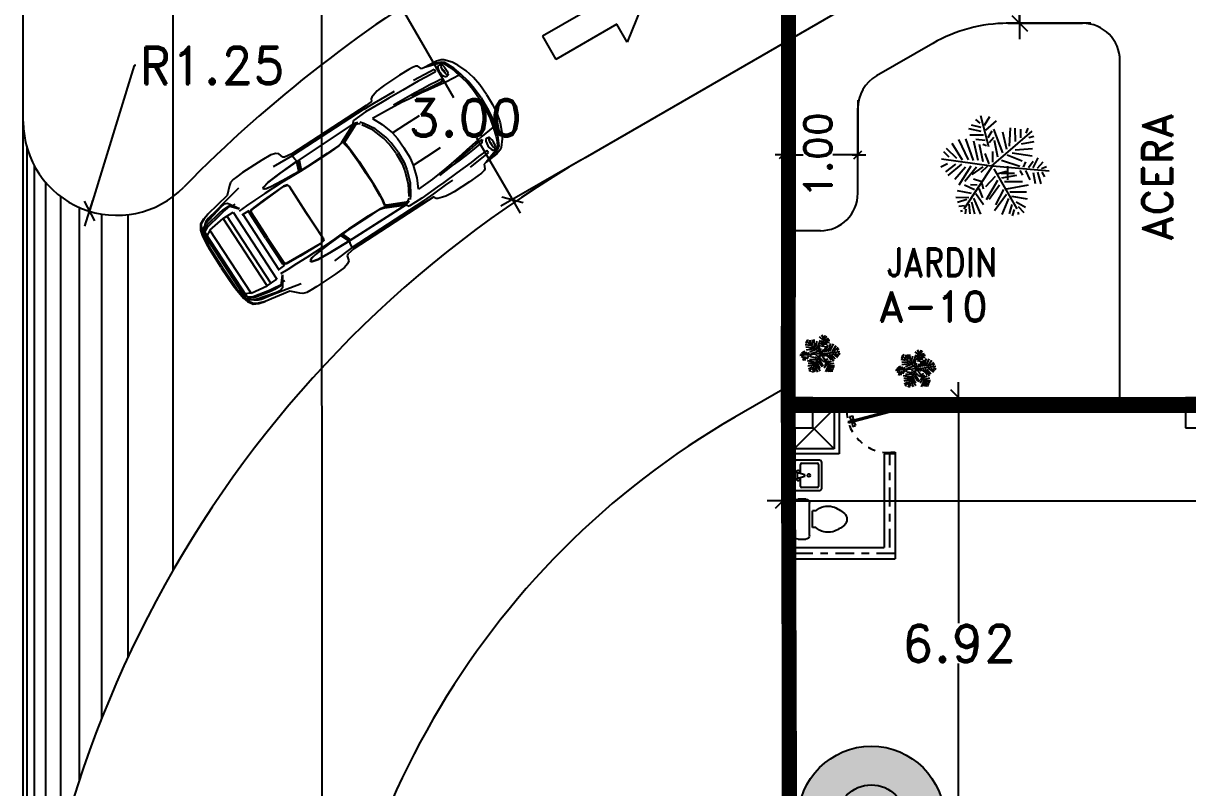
# Model space of a CAD drawing. Header units: millimetres. Extents: x 1590 to 1932, y -48 to 167.
# Drawn here: x 1620.59 to 1636.14, y 45.38 to 55.59 of the extents above; entities that cross this region are included whole.
import ezdxf

# ---------------------------------------------------------------- set-up
doc = ezdxf.new("R2010")
doc.units = ezdxf.units.MM
doc.header["$LTSCALE"] = 0.1
doc.header["$MEASUREMENT"] = 0
doc.header["$PDMODE"] = 35
doc.header["$PDSIZE"] = 0.75
doc.linetypes.add('CENTERX2', pattern=[4, 2.5, -0.5, 0.5, -0.5])
doc.linetypes.add('HIDDEN2', pattern=[0.1875, 0.125, -0.0625])
doc.layers.get('0').update_dxf_attribs({"linetype": 'CONTINUOUS'})
doc.layers.get('DEFPOINTS').update_dxf_attribs({"linetype": 'CONTINUOUS'})
for name, color, linetype in [('A-FURN-PLNT', 1, 'CONTINUOUS'), ('C-PRKG-CARS', 1, 'CONTINUOUS'), ('CABLEADO', 172, 'CONTINUOUS'), ('CALLES', 3, 'CONTINUOUS'), ('CAMARAS', 253, 'CONTINUOUS'), ('P-FIXT', 1, 'CONTINUOUS'), ('PARED', 4, 'CONTINUOUS'), ('PAREDES', 3, 'CONTINUOUS'), ('TERRENO', 4, 'CONTINUOUS'), ('TEXT', 3, 'CONTINUOUS')]:
    doc.layers.add(name, color=color, linetype=linetype)
doc.styles.add('ATT', font='txt')
doc.styles.add('ROMAND', font='romand.shx')
doc.dimstyles.new('URBA', dxfattribs={"dimtxt": 20, "dimasz": 0.5, "dimexe": 1.25, "dimexo": 0.63, "dimgap": 0.63, "dimtad": 0, "dimtih": 1, "dimtoh": 1, "dimzin": 1, "dimdsep": 46, "dimtxsty": 'ROMAND', "dimcen": 2.5, "dimclrd": 1, "dimclre": 1, "dimclrt": 3, "dimadec": 0, "dimazin": 0, "dimtfac": 1, "dimtmove": 0, "dimatfit": 3, "dimfxl": 1, "dimtvp": 1, "dimtolj": 1, "dimtzin": 1, "dimarcsym": 0})

# ---------------------------------------------------------------- blocks, each defined once
blk = doc.blocks.new('UTP1$0$DIMBLOCK')
at = {"color": 1}
blk.add_line((-7.5, 0), (10.5, 0), dxfattribs=at)
at = {"color": 4}
blk.add_line((-5.25, -5.25), (5.25, 5.25), dxfattribs=at)
blk = doc.blocks.new('*D123')
at = {"layer": 'DEFPOINTS', "color": 0, "linetype": 'Continuous', "transparency": 16777216}
for p in [(1630.736, 54.57), (1631.736, 54.57), (1630.736, 53.831)]:
    blk.add_point(p, dxfattribs=at)
at = {"layer": 'PAREDES', "color": 1, "linetype": 'Continuous', "transparency": 16777216}
for p, q in [((1630.736, 54.56), (1630.736, 53.821)), ((1631.736, 54.56), (1631.736, 53.821)), ((1630.746, 53.831), (1631.005, 53.831)), ((1631.726, 53.831), (1631.4, 53.831))]:
    blk.add_line(p, q, dxfattribs=at)
at = {"layer": 'PAREDES', "color": 1, "linetype": 'Continuous', "transparency": 16777216, "xscale": 0.01, "yscale": 0.01, "zscale": 0.01, "rotation": 180}
blk.add_blockref('UTP1$0$DIMBLOCK', (1630.736, 53.831), dxfattribs=at)
at = {"layer": 'PAREDES', "color": 1, "linetype": 'Continuous', "transparency": 16777216, "xscale": 0.01, "yscale": 0.01, "zscale": 0.01}
blk.add_blockref('UTP1$0$DIMBLOCK', (1631.736, 53.831), dxfattribs=at)
at = {"layer": 'PAREDES', "color": 2, "linetype": 'Continuous', "transparency": 16777216, "insert": (1631.202, 53.831), "char_height": 0.375, "attachment_point": 5, "rotation": 90, "style": 'ROMAND'}
blk.add_mtext('\\A1;1.00', dxfattribs=at)
blk = doc.blocks.new('*D256')
at = {"color": 1, "linetype": 'Continuous', "transparency": 16777216}
for p, q in [((1622.074, 55.023), (1621.48, 53.098)), ((1622.094, 55.023), (1622.074, 55.023))]:
    blk.add_line(p, q, dxfattribs=at)
at = {"layer": 'DEFPOINTS', "color": 0, "linetype": 'Continuous', "transparency": 16777216}
for p in [(1621.843, 54.273), (1621.474, 53.079)]:
    blk.add_point(p, dxfattribs=at)
at = {"color": 1, "linetype": 'Continuous', "transparency": 16777216, "xscale": 0.02, "yscale": 0.02, "zscale": 0.02, "rotation": 252.8664262712507}
blk.add_blockref('UTP1$0$DIMBLOCK', (1621.474, 53.079), dxfattribs=at)
at = {"color": 3, "linetype": 'Continuous', "transparency": 16777216, "insert": (1623.114, 55.023), "char_height": 0.5, "attachment_point": 5, "style": 'ROMAND'}
blk.add_mtext('\\A1;R1.25', dxfattribs=at)
blk = doc.blocks.new('02PCAR09')
at = {"color": 0, "linetype": 'ByBlock'}
for p, q in [((-139.39, 33.77), (-143.26, 30.05)), ((-138.14, 34.83), (-139.39, 33.77)), ((-136.04, 35.43), (-138.14, 34.83)), ((-133.57, 35.58), (-136.04, 35.43)), ((-129.86, 35.7), (-133.57, 35.58)), ((-117.88, 35.7), (-129.86, 35.7)), ((-112.33, 35.34), (-117.88, 35.7)), ((-109.85, 34.59), (-112.33, 35.34)), ((-108.47, 33.6), (-109.85, 34.59)), ((-107.73, 30.95), (-108.47, 33.6)), ((-107, 30.43), (-107.73, 30.95)), ((-52.16, 31.23), (-52.64, 29.95)), ((-51.29, 31.76), (-52.16, 31.23)), ((-48.85, 32.53), (-51.29, 31.76)), ((-47.09, 33.02), (-48.85, 32.53)), ((-44.85, 33.29), (-47.09, 33.02)), ((-42.26, 33.45), (-44.85, 33.29)), ((-32.75, 33.53), (-42.26, 33.45)), ((-27.18, 33.31), (-32.75, 33.53)), ((-24.96, 33.14), (-27.18, 33.31)), ((-22.98, 32.83), (-24.96, 33.14)), ((-22.13, 32.24), (-22.98, 32.83)), ((-21.22, 30), (-22.13, 32.24)), ((-164.79, 22.49), (-162.98, 25.22)), ((-162.81, 24.98), (-164.42, 22.49)), ((-162.98, 25.22), (-160.29, 26.5)), ((-160.49, 26.23), (-162.81, 24.98)), ((-159.78, 24.91), (-161.5, 23.73)), ((-149.39, 26.87), (-160.88, 23.8)), ((-151.85, 24.65), (-160.77, 22.81)), ((-157.04, 27.42), (-160.49, 26.23)), ((-160.29, 26.5), (-157.04, 27.42)), ((-157.91, 25.53), (-159.78, 24.91)), ((-157.91, 25.01), (-159.78, 24.24)), ((-152.81, 26.43), (-157.91, 25.53)), ((-153.83, 25.85), (-157.91, 25.01)), ((-143.26, 30.05), (-157.04, 27.42)), ((-153.47, 26.28), (-153.83, 25.85)), ((-146.25, 27.9), (-152.81, 26.43)), ((-149.51, 24.91), (-151.85, 24.65)), ((-145.43, 25.03), (-149.51, 24.91)), ((-149.51, 24.04), (-145.43, 24.53)), ((-147.04, 27.13), (-149.39, 26.87)), ((-145.43, 26.52), (-147.04, 27.13)), ((-136.16, 30.07), (-146.25, 27.9)), ((-141.73, 20.71), (-145.43, 26.52)), ((-145.43, 25.03), (-141.73, 20.73)), ((-145.43, 24.53), (-145.43, 25.03)), ((-121.6, 24.01), (-113.44, 24.57)), ((-121.58, 24.14), (-113.44, 24.69)), ((-103.18, 28.82), (-114.79, 29.59)), ((-113.44, 24.69), (-102.68, 25.08)), ((-113.44, 24.57), (-102.68, 24.96)), ((-102.8, 29.76), (-107, 30.43)), ((-104.9, 20.03), (-102.9, 24.96)), ((-104.22, 19.99), (-102.17, 24.96)), ((-101.45, 24.96), (-103.47, 19.98)), ((-103.18, 28.82), (-102.8, 29.76)), ((-58.2, 28.79), (-103.18, 28.82)), ((-103.18, 28.09), (-103.18, 28.82)), ((-103.06, 26.7), (-103.18, 28.09)), ((-102.68, 25.44), (-103.06, 26.7)), ((-56.22, 29.83), (-102.8, 29.76)), ((-67.1, 25.44), (-102.68, 25.06)), ((-102.68, 25.08), (-102.68, 25.44)), ((-102.68, 24.94), (-67.65, 25.32)), ((-102.68, 25.06), (-102.68, 24.94)), ((-77.45, 20.66), (-68.24, 24.88)), ((-67.39, 24.89), (-76.59, 20.66)), ((-76.17, 20.52), (-66.86, 24.77)), ((-66.42, 25.2), (-67.39, 24.89)), ((-67.1, 25.46), (-66.11, 26.89)), ((-67.1, 25.54), (-67.1, 25.54)), ((-64.81, 24.72), (-67.1, 25.46)), ((-66.86, 24.77), (-65.78, 24.81)), ((-58.32, 27.06), (-66.11, 26.89)), ((-65.78, 24.81), (-64.81, 24.72)), ((-48.2, 26.63), (-58.32, 27.06)), ((-58.2, 28.77), (-51.78, 28.55)), ((-52.64, 29.95), (-56.22, 29.83)), ((-51.78, 28.55), (-44.15, 28.14)), ((-44.15, 26.41), (-48.2, 26.63)), ((-44.15, 28.14), (-39.54, 27.93)), ((-35.6, 25.95), (-44.15, 26.41)), ((-26.33, 25.46), (-35.6, 25.95)), ((-28.03, 27.35), (-18.29, 26.45)), ((-21.41, 25.08), (-26.33, 25.46)), ((-16.03, 24.72), (-21.41, 25.08)), ((-19.65, 29.66), (-21.22, 30)), ((-12.48, 29.04), (-19.65, 29.78)), ((-12.79, 27.56), (-19.65, 29.66)), ((-18.29, 26.45), (-15.88, 26.19)), ((-13.04, 28.18), (-17.96, 29.55)), ((-15.88, 26.19), (-16.03, 24.72)), ((-14.12, 24.14), (-13.76, 25.41)), ((-13.76, 25.41), (-13.28, 26.26)), ((-13.28, 26.26), (-12.67, 26.55)), ((-10.59, 27.09), (-13.04, 28.18)), ((-10.26, 26.19), (-12.79, 27.56)), ((-12.67, 26.55), (-11.49, 26.19)), ((-10.14, 28.29), (-12.48, 29.04)), ((-12.22, 24.26), (-12.07, 25.22)), ((-12.07, 25.22), (-11.81, 25.93)), ((-11.81, 25.93), (-11.49, 26.19)), ((-11.49, 26.19), (-11.18, 25.93)), ((-11.18, 25.93), (-10.93, 25.22)), ((-10.93, 25.22), (-10.74, 24.13)), ((-9.43, 26.13), (-10.59, 27.09)), ((-8.9, 23.63), (-10.26, 26.19)), ((-8.78, 27.56), (-10.14, 28.29)), ((-6.9, 21.08), (-9.43, 26.13)), ((-5.94, 24.09), (-8.78, 27.56)), ((-166.21, 14.44), (-165.56, 19.69)), ((-165.19, 19.69), (-165.8, 14.82)), ((-165.56, 19.69), (-164.79, 22.49)), ((-164.42, 22.49), (-165.19, 19.69)), ((-163.6, 22.32), (-164.59, 21.21)), ((-163.6, 21.32), (-164.59, 20.71)), ((-164.59, -21.21), (-164.59, 21.21)), ((-160.88, 23.8), (-163.6, 22.32)), ((-160.77, 22.81), (-163.6, 21.32)), ((-163.6, 20.33), (-160.77, 21.82)), ((-163.6, 20.33), (-163.6, -20.33)), ((-163.6, 18.05), (-160.88, 19.53)), ((-161.5, 23.73), (-161.74, 23.33)), ((-160.77, 21.82), (-151.85, 23.66)), ((-160.77, 19.82), (-151.61, 21.07)), ((-160.77, 19.82), (-160.77, -19.82)), ((-159.78, 24.24), (-160.17, 23.99)), ((-151.85, 23.66), (-149.51, 24.04)), ((-151.61, 21.07), (-151.61, -21.07)), ((-151.61, 21.07), (-145.43, 21.07)), ((-149.26, 21.07), (-149.26, -21.19)), ((-145.43, -21.07), (-145.43, 21.07)), ((-142.39, 24.02), (-143.85, 23.95)), ((-137.77, 19.96), (-142.39, 19.75)), ((-132.34, 20.03), (-137.77, 19.96)), ((-126.04, 20.1), (-132.34, 20.03)), ((-115.78, 20.11), (-126.04, 20.1)), ((-125.42, 22.45), (-125.37, 22.96)), ((-125.08, 22.11), (-125.42, 22.45)), ((-125.37, 22.96), (-124.86, 23.34)), ((-125.15, 22.43), (-125.13, 22.84)), ((-124.89, 22.11), (-125.15, 22.43)), ((-125.13, 22.84), (-124.69, 23.22)), ((-124.01, 21.73), (-125.08, 22.11)), ((-123.84, 21.73), (-124.89, 22.11)), ((-124.86, 23.34), (-121.58, 24.14)), ((-124.69, 23.22), (-121.6, 24.01)), ((-121.62, 21.38), (-124.01, 21.73)), ((-121.62, 21.38), (-123.84, 21.73)), ((-118.22, 21.03), (-121.62, 21.38)), ((-112.19, 20.51), (-118.22, 21.03)), ((-108.37, 19.87), (-115.78, 20.11)), ((-108.37, 20.23), (-112.19, 20.51)), ((-104.22, 19.99), (-108.37, 20.23)), ((-104.27, 19.73), (-108.37, 19.87)), ((-99.56, 19.65), (-104.27, 19.73)), ((-99.52, 19.84), (-104.22, 19.99)), ((-87.11, 19.64), (-99.56, 19.65)), ((-87.11, 19.87), (-99.52, 19.84)), ((-82.86, 19.87), (-87.11, 19.87)), ((-82.86, 19.72), (-87.11, 19.64)), ((-79.67, 19.98), (-82.86, 19.87)), ((-79.63, 19.86), (-82.86, 19.72)), ((-79.67, 19.96), (-78.74, 20.2)), ((-77.89, 20.2), (-79.63, 19.86)), ((-78.74, 20.2), (-77.45, 20.66)), ((-77.21, 20.44), (-77.89, 20.2)), ((-76.59, 20.66), (-77.21, 20.44)), ((-76.95, 19.52), (-76.71, 20.25)), ((-76.73, 18.37), (-76.95, 19.52)), ((-76.42, 16.82), (-76.73, 18.37)), ((-76.71, 20.25), (-76.17, 20.52)), ((-76.22, 19.69), (-76.44, 19.24)), ((-76.44, 19.24), (-76.15, 18.22)), ((-75.65, 20.03), (-76.22, 19.69)), ((-66.4, 24.24), (-75.65, 20.03)), ((-65.14, 24.16), (-66.4, 24.24)), ((-64.13, 23.29), (-65.14, 24.16)), ((-62.4, 22.49), (-63.89, 24.21)), ((-60.22, 16.82), (-63.6, 22.49)), ((-58.97, 16.82), (-62.4, 22.49)), ((-57.13, 22.11), (-54.53, 16.8)), ((-48.2, 21.63), (-57.13, 22.11)), ((-39.78, 20.85), (-48.2, 21.63)), ((-39.78, 21.75), (-44.12, 22.11)), ((-35.6, 21.46), (-39.78, 21.75)), ((-35.6, 20.37), (-39.78, 20.85)), ((-31.38, 21.21), (-35.6, 21.46)), ((-28.21, 19.38), (-35.6, 20.37)), ((-33.48, 20.69), (-27.45, 19.99)), ((-26.79, 20.88), (-31.38, 21.21)), ((-24.62, 18.78), (-28.21, 19.38)), ((-27.45, 19.99), (-23.36, 19.5)), ((-22.2, 20.45), (-26.79, 20.88)), ((-17.01, 17.6), (-24.62, 18.78)), ((-23.36, 19.5), (-19.12, 18.97)), ((-18.2, 20.06), (-22.2, 20.45)), ((-19.12, 18.97), (-14.89, 18.51)), ((-16, 19.87), (-18.2, 20.06)), ((-14.89, 18.51), (-16, 19.87)), ((-14.22, 22.91), (-14.12, 24.14)), ((-14.12, 21.68), (-14.22, 22.91)), ((-13.76, 20.44), (-14.12, 21.68)), ((-13.28, 19.65), (-13.76, 20.44)), ((-12.67, 19.33), (-13.28, 19.65)), ((-11.49, 19.6), (-12.67, 19.33)), ((-12.31, 22.86), (-12.22, 24.26)), ((-12.24, 21.56), (-12.31, 22.86)), ((-12.04, 22.86), (-12.24, 21.56)), ((-12.07, 20.57), (-12.24, 21.58)), ((-12.22, 24.26), (-12.04, 22.86)), ((-11.81, 19.84), (-12.07, 20.57)), ((-11.49, 19.6), (-11.81, 19.84)), ((-11.18, 19.81), (-11.49, 19.6)), ((-10.93, 20.51), (-11.18, 19.81)), ((-10.74, 21.58), (-10.93, 20.51)), ((-10.74, 24.13), (-10.69, 22.86)), ((-10.69, 22.86), (-10.74, 21.58)), ((-7.91, 21.15), (-8.9, 23.63)), ((-6.56, 16.32), (-7.91, 21.15)), ((-5.57, 16.32), (-6.9, 21.08)), ((-4.27, 21.14), (-5.94, 24.09)), ((-2.17, 16.31), (-4.27, 21.14)), ((-166.35, 11.22), (-166.21, 14.44)), ((-165.8, 14.82), (-165.94, 11.59)), ((-138.14, 17.06), (-142.38, 17.26)), ((-141.73, 17.26), (-141.73, -17.16)), ((-138.66, 0), (-138.57, 15.9)), ((-138.57, 15.9), (-138.14, 17.06)), ((-137.9, 15.9), (-138.04, 8.28)), ((-137.51, 16.58), (-137.9, 15.9)), ((-137.56, 8.16), (-137.48, 15.78)), ((-136.98, 17.01), (-137.51, 16.58)), ((-137.48, 15.78), (-137.08, 16.44)), ((-137.08, 16.44), (-136.55, 16.78)), ((-128.55, 17.52), (-136.98, 17.01)), ((-136.55, 16.78), (-115.95, 17.82)), ((-115.76, 17.94), (-128.55, 17.52)), ((-115.95, 17.82), (-113.73, 17.36)), ((-113.56, 17.48), (-115.76, 17.94)), ((-113.73, 17.36), (-113.35, 15.95)), ((-113.2, 16.07), (-113.56, 17.48)), ((-113.4, -0.02), (-113.2, 16.07)), ((-113.35, 15.95), (-113.4, 0.02)), ((-76.1, 14.07), (-76.42, 16.82)), ((-76.15, 18.22), (-75.93, 16.82)), ((-76.1, 14.07), (-75.74, 7.15)), ((-75.93, 16.82), (-75.72, 13.98)), ((-75.72, 13.98), (-75.43, 7.15)), ((-60.22, 16.82), (-60.22, 16.82)), ((-58, 10.14), (-60.22, 16.82)), ((-56.75, 10.14), (-58.97, 16.82)), ((-54.53, 16.8), (-52.55, 10.14)), ((-13.95, 17.11), (-17.01, 17.6)), ((-6.56, 16.32), (-13.95, 17.11)), ((-5.26, 11.13), (-6.56, 16.32)), ((-4.27, 11.13), (-5.57, 16.32)), ((-0.87, 11.13), (-2.17, 16.31)), ((-166.57, 0.02), (-166.35, 11.22)), ((-165.94, 11.59), (-166.08, 0)), ((-138.04, 8.28), (-138.04, 0)), ((-137.56, 0), (-137.56, 8.16)), ((-75.74, 7.15), (-75.77, 0)), ((-75.43, 7.15), (-75.4, 0)), ((-57.13, 6.18), (-58, 10.14)), ((-56.89, 0), (-57.13, 6.18)), ((-55.9, 6.18), (-56.75, 10.14)), ((-55.64, 0), (-55.9, 6.18)), ((-52.55, 10.14), (-44.12, 10.09)), ((-52.55, 10.14), (-51.92, 6.18)), ((-51.92, 6.18), (-51.68, 0)), ((-44.12, 10.09), (-35.6, 10.09)), ((-4.7, 6.2), (-5.26, 11.13)), ((-4.39, 0), (-4.7, 6.2)), ((-3.7, 6.2), (-4.27, 11.13)), ((-3.4, 0), (-3.7, 6.2)), ((-0.31, 6.18), (-0.87, 11.13)), ((0, 0), (-0.31, 6.18)), ((-165.94, -11.59), (-166.08, 0)), ((-138.66, 0), (-138.57, -15.9)), ((-138.04, -8.28), (-138.04, 0)), ((-137.56, 0), (-137.56, -8.16)), ((-113.4, 0.02), (-113.2, -16.07)), ((-75.74, -7.15), (-75.77, 0)), ((-75.43, -7.15), (-75.4, 0)), ((-56.89, 0), (-57.13, -6.18)), ((-55.64, 0), (-55.9, -6.18)), ((-51.92, -6.18), (-51.68, 0)), ((-4.39, 0), (-4.7, -6.2)), ((-3.4, 0), (-3.7, -6.2)), ((0, 0), (-0.31, -6.18)), ((-166.57, -0.02), (-166.35, -11.22)), ((-113.35, -15.95), (-113.4, -0.02)), ((-166.35, -11.22), (-166.21, -14.44)), ((-165.8, -14.82), (-165.94, -11.59)), ((-137.9, -15.9), (-138.04, -8.28)), ((-137.56, -8.16), (-137.48, -15.78)), ((-76.1, -14.07), (-75.74, -7.15)), ((-75.72, -13.98), (-75.43, -7.15)), ((-58, -10.14), (-60.22, -16.82)), ((-56.75, -10.14), (-58.97, -16.82)), ((-57.13, -6.18), (-58, -10.14)), ((-55.9, -6.18), (-56.75, -10.14)), ((-54.53, -16.8), (-52.55, -10.14)), ((-52.55, -10.14), (-51.92, -6.18)), ((-52.55, -10.14), (-44.12, -10.09)), ((-44.12, -10.09), (-35.6, -10.09)), ((-5.26, -11.13), (-6.56, -16.32)), ((-4.27, -11.13), (-5.57, -16.32)), ((-4.7, -6.2), (-5.26, -11.13)), ((-3.7, -6.2), (-4.27, -11.13)), ((-0.87, -11.13), (-2.17, -16.31)), ((-0.31, -6.18), (-0.87, -11.13)), ((-166.21, -14.44), (-165.56, -19.69)), ((-165.19, -19.69), (-165.8, -14.82)), ((-163.6, -18.05), (-160.88, -19.53)), ((-138.14, -17.06), (-142.38, -17.26)), ((-138.57, -15.9), (-138.14, -17.06)), ((-137.51, -16.58), (-137.9, -15.9)), ((-136.98, -17.01), (-137.51, -16.58)), ((-137.48, -15.78), (-137.08, -16.44)), ((-137.08, -16.44), (-136.55, -16.78)), ((-128.55, -17.52), (-136.98, -17.01)), ((-136.55, -16.78), (-115.95, -17.82)), ((-115.76, -17.94), (-128.55, -17.52)), ((-115.95, -17.82), (-113.73, -17.36)), ((-113.56, -17.48), (-115.76, -17.94)), ((-113.73, -17.36), (-113.35, -15.95)), ((-113.2, -16.07), (-113.56, -17.48)), ((-76.42, -16.82), (-76.73, -18.37)), ((-76.44, -19.24), (-76.15, -18.22)), ((-76.1, -14.07), (-76.42, -16.82)), ((-76.15, -18.22), (-75.93, -16.82)), ((-75.93, -16.82), (-75.72, -13.98)), ((-60.22, -16.82), (-63.6, -22.49)), ((-58.97, -16.82), (-62.4, -22.49)), ((-60.22, -16.82), (-60.22, -16.82)), ((-57.13, -22.11), (-54.53, -16.8)), ((-17.01, -17.6), (-24.62, -18.78)), ((-13.95, -17.11), (-17.01, -17.6)), ((-6.56, -16.32), (-13.95, -17.11)), ((-6.56, -16.32), (-7.91, -21.15)), ((-5.57, -16.32), (-6.9, -21.08)), ((-2.17, -16.31), (-4.27, -21.14)), ((-165.56, -19.69), (-164.79, -22.49)), ((-164.42, -22.49), (-165.19, -19.69)), ((-164.79, -22.49), (-162.98, -25.22)), ((-163.6, -21.32), (-164.59, -20.71)), ((-163.6, -22.32), (-164.59, -21.21)), ((-162.81, -24.98), (-164.42, -22.49)), ((-163.6, -20.33), (-160.77, -21.82)), ((-160.77, -22.81), (-163.6, -21.32)), ((-160.88, -23.8), (-163.6, -22.32)), ((-161.5, -23.73), (-161.74, -23.33)), ((-159.78, -24.91), (-161.5, -23.73)), ((-149.39, -26.87), (-160.88, -23.8)), ((-160.77, -19.82), (-151.61, -21.07)), ((-160.77, -21.82), (-151.85, -23.66)), ((-151.85, -24.65), (-160.77, -22.81)), ((-159.78, -24.24), (-160.17, -23.99)), ((-157.91, -25.01), (-159.78, -24.24)), ((-151.85, -23.66), (-149.51, -24.04)), ((-151.61, -21.07), (-145.43, -21.07)), ((-149.51, -24.04), (-145.43, -24.53)), ((-141.73, -20.71), (-145.43, -26.52)), ((-145.43, -25.03), (-141.73, -20.73)), ((-142.39, -24.02), (-143.85, -23.95)), ((-137.77, -19.96), (-142.39, -19.75)), ((-132.34, -20.03), (-137.77, -19.96)), ((-126.04, -20.1), (-132.34, -20.03)), ((-115.78, -20.11), (-126.04, -20.1)), ((-125.08, -22.11), (-125.42, -22.45)), ((-125.42, -22.45), (-125.37, -22.96)), ((-125.37, -22.96), (-124.86, -23.34)), ((-124.89, -22.11), (-125.15, -22.43)), ((-125.15, -22.43), (-125.13, -22.84)), ((-125.13, -22.84), (-124.69, -23.22)), ((-124.01, -21.73), (-125.08, -22.11)), ((-123.84, -21.73), (-124.89, -22.11)), ((-124.86, -23.34), (-121.58, -24.14)), ((-124.69, -23.22), (-121.6, -24.01)), ((-121.62, -21.38), (-124.01, -21.73)), ((-121.62, -21.38), (-123.84, -21.73)), ((-118.22, -21.03), (-121.62, -21.38)), ((-121.6, -24.01), (-113.44, -24.57)), ((-121.58, -24.14), (-113.44, -24.69)), ((-112.19, -20.51), (-118.22, -21.03)), ((-108.37, -19.87), (-115.78, -20.11)), ((-108.37, -20.23), (-112.19, -20.51)), ((-104.27, -19.73), (-108.37, -19.87)), ((-104.22, -19.99), (-108.37, -20.23)), ((-104.9, -20.03), (-102.9, -24.96)), ((-99.56, -19.65), (-104.27, -19.73)), ((-99.52, -19.84), (-104.22, -19.99)), ((-104.22, -19.99), (-102.17, -24.96)), ((-101.45, -24.96), (-103.47, -19.98)), ((-87.11, -19.64), (-99.56, -19.65)), ((-87.11, -19.87), (-99.52, -19.84)), ((-82.86, -19.72), (-87.11, -19.64)), ((-82.86, -19.87), (-87.11, -19.87)), ((-79.63, -19.86), (-82.86, -19.72)), ((-79.67, -19.98), (-82.86, -19.87)), ((-79.67, -19.96), (-78.74, -20.2)), ((-77.89, -20.2), (-79.63, -19.86)), ((-78.74, -20.2), (-77.45, -20.66)), ((-77.21, -20.44), (-77.89, -20.2)), ((-77.45, -20.66), (-68.24, -24.88)), ((-76.59, -20.66), (-77.21, -20.44)), ((-76.73, -18.37), (-76.95, -19.52)), ((-76.95, -19.52), (-76.71, -20.25)), ((-76.71, -20.25), (-76.17, -20.52)), ((-67.39, -24.89), (-76.59, -20.66)), ((-76.22, -19.69), (-76.44, -19.24)), ((-75.65, -20.03), (-76.22, -19.69)), ((-76.17, -20.52), (-66.86, -24.77)), ((-66.4, -24.24), (-75.65, -20.03)), ((-65.14, -24.16), (-66.4, -24.24)), ((-64.13, -23.29), (-65.14, -24.16)), ((-62.4, -22.49), (-63.89, -24.21)), ((-48.2, -21.63), (-57.13, -22.11)), ((-39.78, -20.85), (-48.2, -21.63)), ((-39.78, -21.75), (-44.12, -22.11)), ((-35.6, -20.37), (-39.78, -20.85)), ((-35.6, -21.46), (-39.78, -21.75)), ((-28.21, -19.38), (-35.6, -20.37)), ((-31.38, -21.21), (-35.6, -21.46)), ((-33.48, -20.69), (-27.45, -19.99)), ((-26.79, -20.88), (-31.38, -21.21)), ((-24.62, -18.78), (-28.21, -19.38)), ((-27.45, -19.99), (-23.36, -19.5)), ((-22.2, -20.45), (-26.79, -20.88)), ((-23.36, -19.5), (-19.12, -18.97)), ((-18.2, -20.06), (-22.2, -20.45)), ((-19.12, -18.97), (-14.89, -18.51)), ((-16, -19.87), (-18.2, -20.06)), ((-14.89, -18.51), (-16, -19.87)), ((-14.12, -21.68), (-14.22, -22.91)), ((-14.22, -22.91), (-14.12, -24.14)), ((-13.76, -20.44), (-14.12, -21.68)), ((-14.12, -24.14), (-13.76, -25.41)), ((-13.28, -19.65), (-13.76, -20.44)), ((-12.67, -19.33), (-13.28, -19.65)), ((-11.49, -19.6), (-12.67, -19.33)), ((-12.24, -21.56), (-12.31, -22.86)), ((-12.31, -22.86), (-12.22, -24.26)), ((-12.07, -20.57), (-12.24, -21.58)), ((-12.04, -22.86), (-12.24, -21.56)), ((-12.22, -24.26), (-12.04, -22.86)), ((-12.22, -24.26), (-12.07, -25.22)), ((-11.81, -19.84), (-12.07, -20.57)), ((-11.49, -19.6), (-11.81, -19.84)), ((-11.18, -19.81), (-11.49, -19.6)), ((-10.93, -20.51), (-11.18, -19.81)), ((-10.74, -21.58), (-10.93, -20.51)), ((-10.93, -25.22), (-10.74, -24.13)), ((-10.69, -22.86), (-10.74, -21.58)), ((-10.74, -24.13), (-10.69, -22.86)), ((-8.9, -23.63), (-10.26, -26.19)), ((-6.9, -21.08), (-9.43, -26.13)), ((-7.91, -21.15), (-8.9, -23.63)), ((-5.94, -24.09), (-8.78, -27.56)), ((-4.27, -21.14), (-5.94, -24.09)), ((-162.98, -25.22), (-160.29, -26.5)), ((-160.49, -26.23), (-162.81, -24.98)), ((-157.04, -27.42), (-160.49, -26.23)), ((-160.29, -26.5), (-157.04, -27.42)), ((-157.91, -25.53), (-159.78, -24.91)), ((-153.83, -25.85), (-157.91, -25.01)), ((-152.81, -26.43), (-157.91, -25.53)), ((-143.26, -30.05), (-157.04, -27.42)), ((-153.47, -26.28), (-153.83, -25.85)), ((-146.25, -27.9), (-152.81, -26.43)), ((-149.51, -24.91), (-151.85, -24.65)), ((-145.43, -25.03), (-149.51, -24.91)), ((-147.04, -27.13), (-149.39, -26.87)), ((-145.43, -26.52), (-147.04, -27.13)), ((-136.16, -30.07), (-146.25, -27.9)), ((-145.43, -24.53), (-145.43, -25.03)), ((-139.39, -33.77), (-143.26, -30.05)), ((-103.18, -28.82), (-114.79, -29.59)), ((-113.44, -24.57), (-102.68, -24.96)), ((-113.44, -24.69), (-102.68, -25.08)), ((-107, -30.43), (-107.73, -30.95)), ((-102.8, -29.76), (-107, -30.43)), ((-103.06, -26.7), (-103.18, -28.09)), ((-103.18, -28.09), (-103.18, -28.82)), ((-58.2, -28.79), (-103.18, -28.82)), ((-103.18, -28.82), (-102.8, -29.76)), ((-102.68, -25.44), (-103.06, -26.7)), ((-56.22, -29.83), (-102.8, -29.76)), ((-102.68, -25.06), (-102.68, -24.94)), ((-102.68, -24.94), (-67.65, -25.32)), ((-67.1, -25.44), (-102.68, -25.06)), ((-102.68, -25.08), (-102.68, -25.44)), ((-66.42, -25.2), (-67.39, -24.89)), ((-64.81, -24.72), (-67.1, -25.46)), ((-67.1, -25.46), (-66.11, -26.89)), ((-67.1, -25.54), (-67.1, -25.54)), ((-66.86, -24.77), (-65.78, -24.81)), ((-58.32, -27.06), (-66.11, -26.89)), ((-65.78, -24.81), (-64.81, -24.72)), ((-48.2, -26.63), (-58.32, -27.06)), ((-58.2, -28.77), (-51.78, -28.55)), ((-52.64, -29.95), (-56.22, -29.83)), ((-52.16, -31.23), (-52.64, -29.95)), ((-51.78, -28.55), (-44.15, -28.14)), ((-44.15, -26.41), (-48.2, -26.63)), ((-35.6, -25.95), (-44.15, -26.41)), ((-44.15, -28.14), (-39.54, -27.93)), ((-26.33, -25.46), (-35.6, -25.95)), ((-28.03, -27.35), (-18.29, -26.45)), ((-21.41, -25.08), (-26.33, -25.46)), ((-21.22, -30), (-22.13, -32.24)), ((-16.03, -24.72), (-21.41, -25.08)), ((-19.65, -29.66), (-21.22, -30)), ((-12.79, -27.56), (-19.65, -29.66)), ((-12.48, -29.04), (-19.65, -29.78)), ((-18.29, -26.45), (-15.88, -26.19)), ((-13.04, -28.18), (-17.96, -29.55)), ((-15.88, -26.19), (-16.03, -24.72)), ((-13.76, -25.41), (-13.28, -26.26)), ((-13.28, -26.26), (-12.67, -26.55)), ((-10.59, -27.09), (-13.04, -28.18)), ((-10.26, -26.19), (-12.79, -27.56)), ((-12.67, -26.55), (-11.49, -26.19)), ((-10.14, -28.29), (-12.48, -29.04)), ((-12.07, -25.22), (-11.81, -25.93)), ((-11.81, -25.93), (-11.49, -26.19)), ((-11.49, -26.19), (-11.18, -25.93)), ((-11.18, -25.93), (-10.93, -25.22)), ((-9.43, -26.13), (-10.59, -27.09)), ((-8.78, -27.56), (-10.14, -28.29)), ((-138.14, -34.83), (-139.39, -33.77)), ((-136.04, -35.43), (-138.14, -34.83)), ((-133.57, -35.58), (-136.04, -35.43)), ((-129.86, -35.7), (-133.57, -35.58)), ((-117.88, -35.7), (-129.86, -35.7)), ((-112.33, -35.34), (-117.88, -35.7)), ((-109.85, -34.59), (-112.33, -35.34)), ((-108.47, -33.6), (-109.85, -34.59)), ((-107.73, -30.95), (-108.47, -33.6)), ((-51.29, -31.76), (-52.16, -31.23)), ((-48.85, -32.53), (-51.29, -31.76)), ((-47.09, -33.02), (-48.85, -32.53)), ((-44.85, -33.29), (-47.09, -33.02)), ((-42.26, -33.45), (-44.85, -33.29)), ((-32.75, -33.53), (-42.26, -33.45)), ((-27.18, -33.31), (-32.75, -33.53)), ((-24.96, -33.14), (-27.18, -33.31)), ((-22.98, -32.83), (-24.96, -33.14)), ((-22.13, -32.24), (-22.98, -32.83))]:
    blk.add_line(p, q, dxfattribs=at)
blk = doc.blocks.new('2')
at = {"color": 3, "linetype": 'ByBlock'}
for p, q in [((1.063, -0.026), (0.479, 0.431)), ((0.479, 0.431), (0.479, 0.152)), ((0.479, 0.152), (-0.461, 0.152)), ((-0.461, 0.152), (-0.461, -0.204)), ((1.063, -0.026), (0.479, -0.483)), ((0.479, -0.204), (-0.461, -0.204)), ((0.479, -0.483), (0.479, -0.204))]:
    blk.add_line(p, q, dxfattribs=at)
blk = doc.blocks.new('*D259')
at = {"color": 1, "linetype": 'Continuous', "transparency": 16777216}
for p, q in [((1632.428, 57.235), (1632.698, 57.235)), ((1632.698, 57.235), (1632.91, 56.491)), ((1633.738, 53.497), (1633.738, 53.677)), ((1633.648, 53.587), (1633.828, 53.587))]:
    blk.add_line(p, q, dxfattribs=at)
at = {"layer": 'DEFPOINTS', "color": 0, "linetype": 'Continuous', "transparency": 16777216}
for p in [(1632.915, 56.472), (1633.738, 53.587)]:
    blk.add_point(p, dxfattribs=at)
at = {"color": 1, "linetype": 'Continuous', "transparency": 16777216, "xscale": 0.02, "yscale": 0.02, "zscale": 0.02, "rotation": 285.9136728047223}
blk.add_blockref('UTP1$0$DIMBLOCK', (1632.915, 56.472), dxfattribs=at)
at = {"color": 2, "linetype": 'Continuous', "transparency": 16777216, "insert": (1631.658, 57.235), "char_height": 0.375, "attachment_point": 5, "style": 'ROMAND'}
blk.add_mtext('\\A1;R3.00', dxfattribs=at)
blk = doc.blocks.new('*D260')
at = {"color": 1, "linetype": 'Continuous', "transparency": 16777216}
for p, q in [((1634.847, 56.587), (1633.715, 56.587)), ((1633.895, 56.567), (1633.895, 56.285)), ((1633.895, 55.607), (1633.895, 55.87)), ((1634.847, 55.587), (1633.715, 55.587))]:
    blk.add_line(p, q, dxfattribs=at)
at = {"layer": 'DEFPOINTS', "color": 0, "linetype": 'Continuous', "transparency": 16777216}
for p in [(1634.91, 56.587), (1633.895, 55.587), (1634.91, 55.587)]:
    blk.add_point(p, dxfattribs=at)
at = {"color": 1, "linetype": 'Continuous', "transparency": 16777216, "xscale": 0.02, "yscale": 0.02, "zscale": 0.02}
for p, rotation in [((1633.895, 56.587), 90), ((1633.895, 55.587), 270)]:
    blk.add_blockref('UTP1$0$DIMBLOCK', p, dxfattribs=dict(at, rotation=rotation))
at = {"color": 2, "linetype": 'Continuous', "transparency": 16777216, "insert": (1633.895, 56.078), "char_height": 0.375, "attachment_point": 5, "style": 'ROMAND'}
blk.add_mtext('\\A1;1.00', dxfattribs=at)
blk = doc.blocks.new('*D262')
at = {"color": 1, "linetype": 'Continuous', "transparency": 16777216}
for p, q in [((1626.539, 56.358), (1625.469, 55.741)), ((1625.634, 55.813), (1626.338, 54.595)), ((1627.114, 53.25), (1626.65, 54.055)), ((1628.039, 53.76), (1626.969, 53.143))]:
    blk.add_line(p, q, dxfattribs=at)
at = {"layer": 'DEFPOINTS', "color": 0, "linetype": 'Continuous', "transparency": 16777216}
for p in [(1626.593, 56.39), (1625.624, 55.831), (1628.093, 53.792)]:
    blk.add_point(p, dxfattribs=at)
at = {"color": 1, "linetype": 'Continuous', "transparency": 16777216, "xscale": 0.02, "yscale": 0.02, "zscale": 0.02}
for p, rotation in [((1625.624, 55.831), 120.0000000000014), ((1627.124, 53.233), 300.0000000000014)]:
    blk.add_blockref('UTP1$0$DIMBLOCK', p, dxfattribs=dict(at, rotation=rotation))
at = {"color": 3, "linetype": 'Continuous', "transparency": 16777216, "insert": (1626.494, 54.325), "char_height": 0.5, "attachment_point": 5, "style": 'ROMAND'}
blk.add_mtext('\\A1;3.00', dxfattribs=at)
blk = doc.blocks.new('12PPLT13')
at = {"color": 0, "linetype": 'ByBlock'}
for p, q in [((0.072, 0.374), (-0.032, 0.463)), ((0.082, 0.423), (0.032, 0.506)), ((0.043, 0.216), (0.118, 0.512)), ((0.125, 0.441), (0.165, 0.477)), ((0.018, 0.032), (-0.372, 0.365)), ((-0.313, 0.348), (-0.334, 0.395)), ((-0.264, 0.301), (-0.264, 0.385)), ((-0.213, 0.267), (-0.209, 0.393)), ((-0.154, 0.223), (-0.166, 0.397)), ((-0.13, 0.192), (-0.091, 0.357)), ((-0.091, 0.16), (-0.004, 0.385)), ((0.05, 0.305), (0.011, 0.37)), ((0.114, 0.402), (0.206, 0.423)), ((0.114, 0.362), (0.232, 0.388)), ((-0.269, 0.244), (-0.391, 0.267)), ((-0.34, 0.304), (-0.387, 0.319)), ((-0.044, 0.117), (-0.012, 0.275)), ((0.039, 0.256), (-0.007, 0.309)), ((0.064, 0.226), (0.1, 0.238)), ((0.078, 0.277), (0.167, 0.287)), ((0.092, 0.327), (0.224, 0.327)), ((0.095, 0.074), (0.13, 0.239)), ((0.145, 0.085), (0.185, 0.271)), ((0.189, 0.085), (0.26, 0.294)), ((0.236, 0.093), (0.327, 0.286)), ((0.292, 0.089), (0.393, 0.247)), ((-0.209, 0.188), (-0.374, 0.2)), ((-0.181, 0.16), (-0.372, 0.13)), ((-0.134, 0.14), (-0.275, 0.084)), ((0.003, 0.07), (0.003, 0.172)), ((0.039, 0.054), (0.078, 0.153)), ((0.346, 0.104), (0.445, 0.2)), ((0.421, 0.117), (0.472, 0.168)), ((0.007, 0.034), (-0.532, -0.012)), ((-0.461, 0.009), (-0.508, 0.027)), ((-0.421, 0.013), (-0.475, 0.073)), ((-0.38, 0.017), (-0.429, 0.11)), ((-0.335, 0.019), (-0.382, 0.08)), ((-0.289, 0.021), (-0.311, 0.073)), ((-0.079, 0.089), (-0.252, 0.031)), ((-0.006, 0.006), (-0.224, -0.376)), ((0.007, 0.034), (0.279, -0.377)), ((0.018, 0.032), (0.492, 0.097)), ((0.055, 0.031), (0.118, -0.029)), ((0.098, 0.026), (0.204, -0.048)), ((0.161, 0.022), (0.271, -0.115)), ((0.213, 0.031), (0.327, -0.151)), ((0.264, 0.022), (0.367, -0.096)), ((0.303, 0.05), (0.433, -0.057)), ((0.361, 0.05), (0.457, -0.021)), ((0.436, 0.054), (0.5, 0.022)), ((-0.464, -0.026), (-0.49, -0.07)), ((-0.421, -0.026), (-0.454, -0.137)), ((-0.382, -0.03), (-0.4, -0.134)), ((-0.306, -0.009), (-0.35, -0.098)), ((-0.252, -0.011), (-0.278, -0.054)), ((-0.083, -0.08), (-0.224, -0.053)), ((-0.048, -0.037), (-0.126, -0.017)), ((-0.04, -0.104), (0.067, -0.289)), ((-0.019, -0.066), (0.075, -0.164)), ((0.12, -0.114), (0.189, -0.092)), ((-0.13, -0.183), (-0.335, -0.147)), ((-0.158, -0.214), (-0.316, -0.214)), ((-0.106, -0.115), (-0.28, -0.115)), ((-0.098, -0.19), (-0.02, -0.336)), ((-0.059, -0.151), (0.039, -0.286)), ((0.109, -0.131), (0.095, -0.185)), ((0.139, -0.18), (0.104, -0.269)), ((0.153, -0.15), (0.217, -0.147)), ((0.178, -0.194), (0.275, -0.148)), ((0.206, -0.23), (0.342, -0.202)), ((-0.173, -0.254), (-0.323, -0.28)), ((-0.217, -0.308), (-0.308, -0.359)), ((-0.177, -0.333), (-0.151, -0.423)), ((-0.145, -0.277), (-0.083, -0.43)), ((-0.126, -0.237), (-0.012, -0.395)), ((0.165, -0.23), (0.092, -0.334)), ((0.189, -0.273), (0.121, -0.427)), ((0.206, -0.308), (0.178, -0.423)), ((0.232, -0.33), (0.222, -0.423)), ((0.232, -0.269), (0.356, -0.266)), ((0.253, -0.287), (0.342, -0.316)), ((-0.237, -0.352), (-0.292, -0.411)), ((-0.233, -0.408), (-0.241, -0.43)), ((-0.201, -0.38), (-0.181, -0.443)), ((0.261, -0.377), (0.267, -0.423)), ((0.275, -0.348), (0.328, -0.352)), ((0.293, -0.395), (0.311, -0.401))]:
    blk.add_line(p, q, dxfattribs=at)
at = {"color": 0, "linetype": 'ByBlock', "style": 'ATT'}
for tag, p, flags in [('ITEM', (-1, -3.25), 3), ('ROOM_NUMBER', (-1, -4.583), 1)]:
    blk.add_attdef(tag, p, '', height=1, dxfattribs=dict(at, flags=flags))
blk = doc.blocks.new('*D305')
at = {"color": 1, "linetype": 'Continuous', "transparency": 16777216}
for p, q in [((1630.736, 50.124), (1630.736, 49.032)), ((1647.783, 50.124), (1647.783, 49.032)), ((1630.756, 49.212), (1638.019, 49.212)), ((1647.763, 49.212), (1640.011, 49.212))]:
    blk.add_line(p, q, dxfattribs=at)
at = {"layer": 'DEFPOINTS', "color": 0, "linetype": 'Continuous', "transparency": 16777216}
for p in [(1630.736, 50.187), (1647.783, 50.187), (1647.783, 49.212)]:
    blk.add_point(p, dxfattribs=at)
at = {"color": 1, "linetype": 'Continuous', "transparency": 16777216, "xscale": 0.02, "yscale": 0.02, "zscale": 0.02, "rotation": 180}
blk.add_blockref('UTP1$0$DIMBLOCK', (1630.736, 49.212), dxfattribs=at)
at = {"color": 1, "linetype": 'Continuous', "transparency": 16777216, "xscale": 0.02, "yscale": 0.02, "zscale": 0.02}
blk.add_blockref('UTP1$0$DIMBLOCK', (1647.783, 49.212), dxfattribs=at)
at = {"color": 3, "linetype": 'Continuous', "transparency": 16777216, "insert": (1639.015, 49.212), "char_height": 0.5, "attachment_point": 5, "style": 'ROMAND'}
blk.add_mtext('\\A1;17.05', dxfattribs=at)
blk = doc.blocks.new('*D306')
at = {"color": 1, "linetype": 'Continuous', "transparency": 16777216}
for p, q in [((1631.198, 50.587), (1633.261, 50.587)), ((1633.081, 50.567), (1633.081, 47.577)), ((1633.081, 43.685), (1633.081, 47.037)), ((1631.198, 43.665), (1633.261, 43.665))]:
    blk.add_line(p, q, dxfattribs=at)
at = {"layer": 'DEFPOINTS', "color": 0, "linetype": 'Continuous', "transparency": 16777216}
for p in [(1631.136, 50.587), (1631.136, 43.665), (1633.081, 43.665)]:
    blk.add_point(p, dxfattribs=at)
at = {"color": 1, "linetype": 'Continuous', "transparency": 16777216, "xscale": 0.02, "yscale": 0.02, "zscale": 0.02}
for p, rotation in [((1633.081, 50.587), 90), ((1633.081, 43.665), 270)]:
    blk.add_blockref('UTP1$0$DIMBLOCK', p, dxfattribs=dict(at, rotation=rotation))
at = {"color": 3, "linetype": 'Continuous', "transparency": 16777216, "insert": (1633.081, 47.307), "char_height": 0.5, "attachment_point": 5, "style": 'ROMAND'}
blk.add_mtext('\\A1;6.92', dxfattribs=at)
blk = doc.blocks.new('15PLAV06')
at = {"color": 0, "linetype": 'ByBlock'}
for p, q in [((0, 8.5), (0, -8.5)), ((16.5, 10), (1.5, 10)), ((4.75, 8), (15.25, 8)), ((18, -8.5), (18, 8.5)), ((2, -1.5), (2, 1.5)), ((7, 0.5), (3, 1.5)), ((4, 1.25), (4, 7.25)), ((7, -0.5), (7, 0.5)), ((16, 7.25), (16, -7.25)), ((3, -1.5), (7, -0.5)), ((4, -7.25), (4, -1.25)), ((1.5, -10), (16.5, -10)), ((15.25, -8), (4.75, -8))]:
    blk.add_line(p, q, dxfattribs=at)
for centre in [(2.5, 2.5), (9.5, 0), (2.5, -2.5)]:
    blk.add_circle(centre, 1, dxfattribs=at)
for centre, radius, start, end in [((1.5, 8.5), 1.5, 90, 180), ((4.75, 7.25), 0.75, 90, 180), ((15.25, 7.25), 0.75, 0, 90), ((16.5, 8.5), 1.5, 0, 90), ((4.75, -7.25), 0.75, 180, 270), ((15.25, -7.25), 0.75, 270, 0), ((1.5, -8.5), 1.5, 180, 270), ((16.5, -8.5), 1.5, 270, 0)]:
    blk.add_arc(centre, radius, start, end, dxfattribs=at)
at = {"color": 0, "linetype": 'ByBlock', "style": 'ATT'}
for tag, p, flags in [('ITEM', (0, -20), 3), ('ROOM_NUMBER', (0, -29), 1)]:
    blk.add_attdef(tag, p, '', height=6, dxfattribs=dict(at, flags=flags))
blk = doc.blocks.new('P-GIRO-D')
at = {"color": 2}
for p, q in [((-0.281, 1.048), (-0.31, 1.041)), ((-0.31, 1.041), (-0.069, 0.142)), ((-0.281, 1.048), (-0.04, 0.15)), ((-0.31, 0.963), (-0.389, 0.952)), ((-0.389, 0.952), (-0.371, 0.884)), ((-0.297, 0.915), (-0.371, 0.884)), ((-0.31, 0.963), (-0.297, 0.915)), ((-0.288, 0.958), (-0.307, 0.953)), ((-0.28, 0.929), (-0.299, 0.924)), ((-0.239, 0.971), (-0.259, 0.966)), ((-0.232, 0.942), (-0.251, 0.937)), ((-0.242, 0.981), (-0.167, 1.011)), ((-0.242, 0.981), (-0.229, 0.933)), ((-0.229, 0.933), (-0.149, 0.944)), ((-0.167, 1.011), (-0.149, 0.944)), ((-1, 0.15), (-0.97, 0.15)), ((-0.96, 0), (-1, 0)), ((-0.97, 0.15), (-0.97, 0.1)), ((-0.97, 0.1), (-0.96, 0.1)), ((-0.96, 0.1), (-0.96, 0)), ((-0.04, 0.15), (-0.069, 0.142)), ((-0.04, 0.1), (-0.04, 0)), ((-0.03, 0.1), (-0.04, 0.1)), ((-0.04, 0), (0, 0)), ((-0.03, 0.15), (-0.03, 0.1)), ((0, 0.15), (-0.03, 0.15))]:
    blk.add_line(p, q, dxfattribs=at)
at = {"color": 1, "linetype": 'HIDDEN2'}
blk.add_line((-0.03, 0.15), (-0.03, 1.08), dxfattribs=at)
blk.add_arc((-0.04, 0.15), 0.93, 89.3839, 180, dxfattribs=at)
blk = doc.blocks.new('15PTOI01')
at = {"color": 0, "linetype": 'ByBlock'}
for p, q in [((0, -8.5), (0, 8.5)), ((2, 10.5), (6, 10.5)), ((8, 8.5), (8, -8.5)), ((9.5, 4.375), (9.5, -4.375)), ((11.25, 4.375), (9.5, 4.375)), ((11.25, -4.375), (9.5, -4.375)), ((6, -10.5), (2, -10.5))]:
    blk.add_line(p, q, dxfattribs=at)
for centre, radius, start, end in [((2, 8.5), 2, 90, 180), ((6, 8.5), 2, 0, 90), ((17.766404, -2.827313), 9.712715, 75.184599, 132.137709), ((13.6875, -12.03125), 19.717859, 49.950272, 70.559965), ((23.458333, 0), 4.229167, 313.602819, 46.397181), ((17.766404, 2.827313), 9.712715, 227.862291, 284.815401), ((13.6875, 12.03125), 19.717859, 289.440035, 310.049728), ((2, -8.5), 2, 180, 270), ((6, -8.5), 2, 270, 0)]:
    blk.add_arc(centre, radius, start, end, dxfattribs=at)
at = {"color": 0, "linetype": 'ByBlock', "style": 'ATT'}
for tag, p, flags in [('ITEM', (0, -23), 3), ('ROOM_NUMBER', (0, -32), 1)]:
    blk.add_attdef(tag, p, '', height=6, dxfattribs=dict(at, flags=flags))
blk = doc.blocks.new('ss1')
at = {"layer": 'P-FIXT', "xscale": 0.0254, "yscale": 0.0254, "zscale": 0.0254}
blk.add_blockref('15PTOI01', (17.719, 12.528), dxfattribs=at)
blk = doc.blocks.new('cams')
at = {"layer": 'CAMARAS', "linetype": 'Continuous', "true_color": 0xffffff}
h = blk.add_hatch(color=7, dxfattribs=at)
h.dxf.hatch_style = 1
h.paths.add_polyline_path([(-0.977, 0, 1), (0.977, 0, 1)])
h.paths.add_polyline_path([(0.46, 0, -1), (-0.46, 0, -1)], flags=16)
at = {"layer": 'CAMARAS', "linetype": 'Continuous', "true_color": 0x939598}
h = blk.add_hatch(color=252, dxfattribs=at)
h.dxf.hatch_style = 1
h.paths.add_polyline_path([(-0.46, 0, 1), (0.46, 0, 1)])
at = {"layer": 'CAMARAS', "color": 0, "linetype": 'Continuous'}
for radius in [0.977, 0.977, 0.977, 0.46]:
    blk.add_circle((0, 0), radius, dxfattribs=at)

msp = doc.modelspace()

# ---------------------------------------------------------------- linework, layer by layer
at = {"color": 2, "linetype": 'Continuous'}
for p, q in [((1620.5927, 37.2868), (1620.5927, 54.2734)), ((1620.5927, -5.4342), (1620.5927, 53.917))]:
    msp.add_line(p, q, dxfattribs=at)
at = {"layer": 'C-PRKG-CARS', "color": 2}
for p, q in [((1622.5927, 48.2845), (1622.5927, 71.4792)), ((1622.5927, 51.6613), (1622.5927, 67.872))]:
    msp.add_line(p, q, dxfattribs=at)
at = {"layer": 'CABLEADO', "linetype": 'Continuous', "const_width": 0.2}
for points in [[(1630.82, 68.6983), (1630.8067, 50.4854)], [(1647.6955, 50.4849), (1630.8067, 50.4854), (1630.846, 38.6268), (1647.7299, 38.65)]]:
    msp.add_lwpolyline(points, dxfattribs=at)
at = {"layer": 'CALLES', "linetype": 'Continuous'}
msp.add_line((1620.5927, 52.886), (1620.5927, 125.5556), dxfattribs=at)
msp.add_line((1620.5927, 52.886), (1620.5927, 125.5556), dxfattribs=at)
at = {"layer": 'CALLES', "color": 1, "linetype": 'Continuous'}
for p, q in [((1620.6427, 42.0249), (1620.6427, 53.9234)), ((1620.7427, 42.9172), (1620.7427, 53.6797)), ((1620.8927, 43.7862), (1620.8927, 53.461)), ((1621.0927, 44.6418), (1621.0927, 53.2734)), ((1621.3427, 45.485), (1621.3427, 53.1278)), ((1621.6427, 46.3146), (1621.6427, 53.0395)), ((1621.9927, 47.1289), (1621.9927, 53.0324))]:
    msp.add_line(p, q, dxfattribs=at)
at = {"layer": 'CALLES', "color": 3, "linetype": 'Continuous'}
msp.add_line((1630.7358, 50.6988), (1630.0927, 50.3275), dxfattribs=at)
at = {"layer": 'CALLES', "color": 4, "linetype": 'Continuous'}
for points in [[(1630.7358, 50.1869), (1631.1358, 50.1869), (1631.1358, 50.5869), (1630.7358, 50.5869)], [(1636.1108, 50.1869), (1636.5108, 50.1869), (1636.5108, 50.5869), (1636.1108, 50.5869)]]:
    msp.add_lwpolyline(points, close=True, dxfattribs=at)
at = {"layer": 'CALLES', "color": 3, "linetype": 'Continuous'}
for centre, radius, start, end in [((1635.5927, 40.8012), 18, 120, 135.58469), ((1621.8427, 54.2734), 1.25, 180, 315.58469), ((1635.5927, 40.8012), 15, 120, 180), ((1635.5927, 40.8012), 11, 120, 180)]:
    msp.add_arc(centre, radius, start, end, dxfattribs=at)
at = {"layer": 'PARED', "color": 3}
for p, q in [((1632.2381, 56.1849), (1628.0927, 53.7916)), ((1630.7358, 50.5869), (1630.7358, 55.3176)), ((1631.1358, 50.4369), (1636.1108, 50.4369)), ((1630.8858, 43.8654), (1630.8858, 50.1869))]:
    msp.add_line(p, q, dxfattribs=at)
at = {"layer": 'PARED', "color": 4}
for p, q in [((1631.1358, 50.5869), (1636.1108, 50.5869)), ((1630.7358, 43.8654), (1630.7358, 50.1869))]:
    msp.add_line(p, q, dxfattribs=at)
at = {"layer": 'PARED', "color": 1}
for p, q in [((1631.4175, 50.4369), (1630.8875, 49.9069)), ((1630.8858, 50.3101), (1630.884, 50.3119)), ((1631.4175, 49.9069), (1631.1358, 50.1886))]:
    msp.add_line(p, q, dxfattribs=at)
at = {"layer": 'PARED', "color": 2}
msp.add_line((1632.2358, 49.8369), (1632.0858, 49.8369), dxfattribs=at)
at = {"layer": 'PARED', "color": 8, "linetype": 'CENTERX2'}
for p, q in [((1632.1608, 48.5869), (1632.1608, 49.8369)), ((1630.8858, 48.5119), (1632.234, 48.5119))]:
    msp.add_line(p, q, dxfattribs=at)
at = {"layer": 'PAREDES', "color": 2, "linetype": 'Continuous'}
for p, q in [((1633.7381, 55.5869), (1634.7358, 55.5869)), ((1632.7381, 55.3189), (1631.9858, 54.8846)), ((1635.2358, 52.0869), (1635.2358, 55.0869)), ((1635.2358, 50.5869), (1635.2358, 55.0869)), ((1631.7358, 53.3176), (1631.7358, 54.4516)), ((1631.2358, 52.8176), (1630.7358, 52.8176))]:
    msp.add_line(p, q, dxfattribs=at)
for centre, radius, start, end in [((1633.7381, 53.5869), 2, 90, 120), ((1634.7358, 55.0869), 0.5, 360, 90), ((1632.2358, 54.4516), 0.5, 120, 180), ((1631.2358, 53.3176), 0.5, 270, 0)]:
    msp.add_arc(centre, radius, start, end, dxfattribs=at)
at = {"layer": 'TERRENO', "color": 5, "linetype": 'Continuous'}
msp.add_line((1624.5927, -20.9342), (1624.5672, 128.1062), dxfattribs=at)
at = {"layer": 'TERRENO', "color": 2, "linetype": 'Continuous'}
for p, q in [((1631.4175, 50.4369), (1631.4175, 49.9069)), ((1631.4875, 50.4369), (1631.4875, 49.8369)), ((1631.4175, 49.9069), (1630.8875, 49.9069)), ((1631.4875, 49.8369), (1630.8875, 49.8369)), ((1632.0858, 49.8369), (1632.0858, 48.5869)), ((1632.2358, 49.8369), (1632.2358, 48.4369)), ((1630.8858, 48.5869), (1632.0858, 48.5869)), ((1630.8858, 48.4369), (1632.2358, 48.4369))]:
    msp.add_line(p, q, dxfattribs=at)

# ---------------------------------------------------------------- block references
at = {"color": 1, "linetype": 'Continuous', "xscale": -1, "rotation": 180}
msp.add_blockref('ss1', (1613.1684, 61.4932), dxfattribs=at)
at = {"color": 2, "rotation": 29.9999999999891}
msp.add_blockref('2', (1628.0001, 55.5125), dxfattribs=at)
at = {"layer": 'A-FURN-PLNT', "xscale": -1.400000000000091, "yscale": 1.399999999999999, "zscale": 1.4}
msp.add_blockref('12PPLT13', (1633.5437, 53.6347), dxfattribs=at)
at = {"layer": 'A-FURN-PLNT', "color": 8, "xscale": 0.525000000000091, "yscale": 0.525000000000091, "zscale": 0.525000000000091}
for p in [(1631.2388, 51.1554), (1632.5176, 50.9575)]:
    msp.add_blockref('12PPLT13', p, dxfattribs=at)
at = {"layer": 'C-PRKG-CARS', "color": 8, "xscale": -0.02539999999999054, "yscale": 0.02539999999999765, "zscale": 0.0254, "rotation": 213.1439891754731}
msp.add_blockref('02PCAR09', (1626.7792, 54.6368), dxfattribs=at)
at = {"layer": 'CAMARAS', "color": 0, "linetype": 'Continuous'}
msp.add_blockref('cams', (1631.9154, 44.9579), dxfattribs=at)
at = {"layer": 'P-FIXT', "xscale": 0.02031999999999812, "yscale": 0.02031999999999812, "zscale": 0.02031999999999812}
msp.add_blockref('15PLAV06', (1630.8875, 49.5498), dxfattribs=at)
at = {"layer": 'PARED', "xscale": 0.6, "yscale": 0.6, "rotation": 90}
msp.add_blockref('P-GIRO-D', (1632.2358, 50.4369), dxfattribs=at)

# ---------------------------------------------------------------- texts
at = {"layer": 'TEXT', "color": 2, "style": 'ROMAND'}
msp.add_text('ACERA', height=0.4, rotation=90, dxfattribs=at).set_placement((1635.9333, 52.6747))
at = {"layer": 'TEXT', "color": 1, "style": 'ROMAND', "width": 0.85}
msp.add_text('JARDIN', height=0.375, dxfattribs=at).set_placement((1632.1094, 52.2078))
at = {"layer": 'TEXT', "color": 2, "style": 'ROMAND'}
msp.add_text('A-10', height=0.4, dxfattribs=at).set_placement((1632.0142, 51.6063))

# ---------------------------------------------------------------- dimensions: what is measured, and where the dimension line sits
at = {"color": 7, "linetype": 'Continuous'}
for center, mpoint, override, picture, middle in [((1633.7381, 53.5869), (1632.9155, 56.4719), {"dimtxt": 0.375, "dimasz": 0.02, "dimexe": 0.18, "dimexo": 0.0625, "dimgap": 0.02, "dimzin": 0, "dimblk1": 'UTP1$0$DIMBLOCK', "dimblk2": 'UTP1$0$DIMBLOCK', "dimsah": 1, "dimcen": 0.09, "dimclrt": 2, "dimtdec": 4, "dimtofl": 0, "dimtvp": 0, "dimtzin": 0}, '*D259', (1631.6578, 57.2353)), ((1621.8427, 54.2734), (1621.4744, 53.0789), {"dimtxt": 0.5, "dimasz": 0.02, "dimexe": 0.18, "dimexo": 0.0625, "dimgap": 0.02, "dimzin": 0, "dimblk1": 'UTP1$0$DIMBLOCK', "dimblk2": 'UTP1$0$DIMBLOCK', "dimsah": 1, "dimcen": 0.09, "dimtdec": 4, "dimtofl": 0, "dimtmove": 1, "dimtvp": 0, "dimtzin": 0}, '*D256', (1622.0737, 55.0226))]:
    dim = msp.add_radius_dim(center=center, mpoint=mpoint, dimstyle='URBA', override=override, dxfattribs=at)
    dim.commit()
    dim.dimension.update_dxf_attribs({"geometry": picture, "text_midpoint": middle, "dimtype": 164})
for base, p1, p2, angle, override, picture, middle, dimtype in [((1633.8946, 55.5869), (1634.9096, 56.5869), (1634.9096, 55.5869), 90, {"dimtxt": 0.375, "dimasz": 0.02, "dimexe": 0.18, "dimexo": 0.0625, "dimgap": 0.02, "dimzin": 0, "dimblk1": 'UTP1$0$DIMBLOCK', "dimblk2": 'UTP1$0$DIMBLOCK', "dimsah": 1, "dimcen": 0.09, "dimclrt": 2, "dimtdec": 4, "dimtofl": 0, "dimtvp": 0, "dimtzin": 0}, '*D260', (1633.8946, 56.0778), 160), ((1625.6244, 55.8307), (1628.0927, 53.7916), (1626.5927, 56.3897), 120, {"dimtxt": 0.5, "dimasz": 0.02, "dimexe": 0.18, "dimexo": 0.0625, "dimgap": 0.02, "dimzin": 0, "dimblk1": 'UTP1$0$DIMBLOCK', "dimblk2": 'UTP1$0$DIMBLOCK', "dimsah": 1, "dimcen": 0.09, "dimtdec": 4, "dimtofl": 0, "dimtvp": 0, "dimtzin": 0}, '*D262', (1626.4936, 54.3252), 161), ((1633.0807, 43.6654), (1631.1358, 50.5869), (1631.1358, 43.6654), 90, {"dimtxt": 0.5, "dimasz": 0.02, "dimexe": 0.18, "dimexo": 0.0625, "dimgap": 0.02, "dimzin": 0, "dimblk1": 'UTP1$0$DIMBLOCK', "dimblk2": 'UTP1$0$DIMBLOCK', "dimsah": 1, "dimcen": 0.09, "dimtdec": 4, "dimtofl": 0, "dimtvp": 0, "dimtzin": 0}, '*D306', (1633.0807, 47.3067), 160)]:
    dim = msp.add_linear_dim(base=base, p1=p1, p2=p2, angle=angle, dimstyle='URBA', override=override, dxfattribs=at)
    dim.commit()
    dim.dimension.update_dxf_attribs({"geometry": picture, "text_midpoint": middle, "dimtype": dimtype})
dim = msp.add_linear_dim(base=(1647.7831, 49.2117), p1=(1630.7358, 50.1869), p2=(1647.7831, 50.1869), dimstyle='URBA', override={"dimtxt": 0.5, "dimasz": 0.02, "dimexe": 0.18, "dimexo": 0.0625, "dimgap": 0.02, "dimzin": 0, "dimblk1": 'UTP1$0$DIMBLOCK', "dimblk2": 'UTP1$0$DIMBLOCK', "dimsah": 1, "dimcen": 0.09, "dimtdec": 4, "dimtofl": 0, "dimtvp": 0, "dimtzin": 0}, dxfattribs=at)
dim.commit()
dim.dimension.update_dxf_attribs({"geometry": '*D305', "text_midpoint": (1639.0152, 49.2117), "dimtype": 160})
at = {"layer": 'PAREDES', "color": 2, "linetype": 'Continuous'}
dim = msp.add_linear_dim(base=(1630.7358, 53.8309), p1=(1631.7358, 54.5703), p2=(1630.7358, 54.5703), dimstyle='URBA', override={"dimtxt": 0.375, "dimasz": 0.01, "dimexe": 0.01, "dimexo": 0.01, "dimgap": 0.01, "dimzin": 0, "dimblk1": 'UTP1$0$DIMBLOCK', "dimblk2": 'UTP1$0$DIMBLOCK', "dimsah": 1, "dimcen": 0.09, "dimclrt": 2, "dimtdec": 4, "dimtofl": 0, "dimtvp": 0, "dimtzin": 0}, dxfattribs=at)
dim.commit()
dim.dimension.update_dxf_attribs({"geometry": '*D123', "text_midpoint": (1631.202, 53.8309), "dimtype": 160, "text_rotation": 90})

doc.saveas('drawing.dxf')
